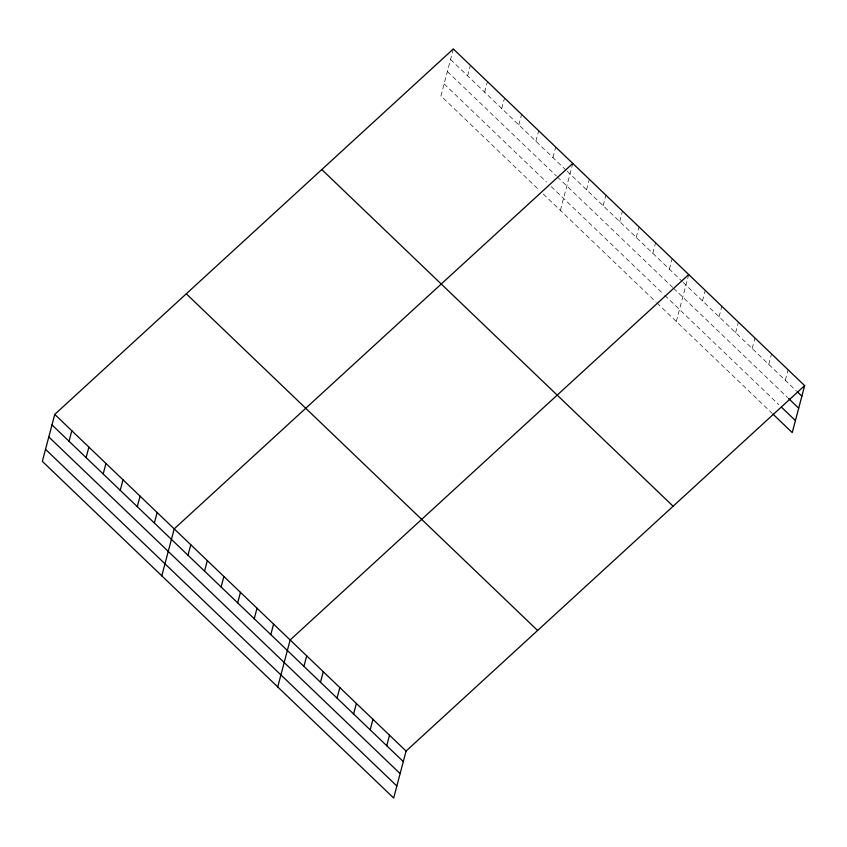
<?xml version="1.0" encoding="UTF-8"?>
<svg xmlns="http://www.w3.org/2000/svg" width="847" height="847" viewBox="0 0 847 847"><rect width="100%" height="100%" fill="white"/><g stroke="black" fill="none" stroke-linecap="round" stroke-linejoin="round"><path stroke-width="0.64" stroke-dasharray="4.24 3.18" d="M453.336 48.957L440.927 95.933L539.518 190.416M467.618 75.828L470.392 65.314M484.685 92.185L487.459 81.661M501.742 108.532L504.526 98.019M518.809 124.89L521.593 114.377M535.876 141.237L538.65 130.724M552.943 157.595L555.717 147.082M560.375 210.395L572.784 163.429M586.569 189.813L589.343 179.299M603.128 205.694L605.901 195.17M619.686 221.565L622.471 211.051M636.256 237.435L639.03 226.922M652.815 253.306L655.589 242.793M669.374 269.177L672.158 258.663M676.308 321.5L688.41 275.699M702.502 300.918L705.276 290.405M719.061 316.789L721.835 306.275M735.62 332.659L738.404 322.146M752.189 348.541L754.963 338.017M768.748 364.411L771.522 353.898M785.307 380.282L788.091 369.768M450.551 59.47L566.209 170.311M567.162 171.221L682.259 281.522M683.18 282.4L796.349 390.859M447.375 71.508L556.394 175.985M557.347 176.885L672.634 287.377M673.556 288.266L787.657 397.603M444.103 83.895L546.484 182.02M551.228 186.562L662.926 293.602M664.757 295.359L778.859 404.707M543.308 194.048L656.065 302.104M656.986 302.982L771.998 413.209"/><path stroke-width="1.27" d="M54.759 414.395L42.35 461.361L393.664 798.043L406.073 751.067L804.65 385.639L453.336 48.957L54.759 414.395L406.073 751.067M69.041 441.266L71.826 430.742M86.108 457.613L88.893 447.1M103.175 473.971L105.949 463.457M120.242 490.318L123.016 479.804M137.299 506.675L140.083 496.162M154.366 523.023L157.14 512.509M161.798 575.833L174.207 528.867L572.784 163.429M187.992 555.251L190.766 544.737M204.55 571.122L207.335 560.608M221.12 586.992L223.894 576.479M237.679 602.863L240.453 592.349M254.238 618.734L257.022 608.22M270.807 634.615L273.581 624.091M277.731 686.938L290.14 639.972L688.717 274.534M303.925 666.356L306.709 655.843M320.484 682.227L323.268 671.713M337.053 698.097L339.827 687.584M353.612 713.968L356.386 703.455M370.171 729.839L372.955 719.325M386.74 745.709L389.514 735.196M804.65 385.639L792.241 432.605L772.919 414.088M797.271 391.748L801.876 396.152M788.568 398.482L798.689 408.18M781.622 407.354L795.418 420.578M321.807 169.559L673.121 506.231M186.287 293.803L537.601 630.475M51.985 424.908L403.299 761.591M48.808 436.936L400.123 773.618M45.526 449.334L396.841 786.005"/></g></svg>
